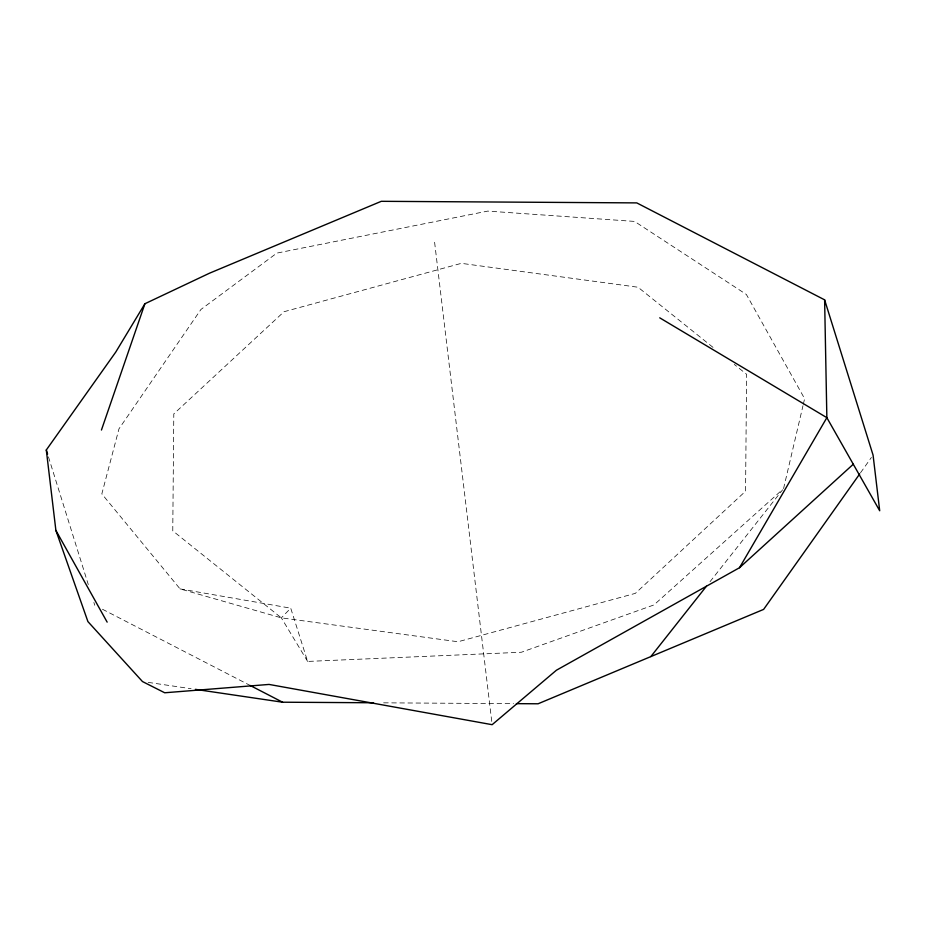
<?xml version="1.0" encoding="UTF-8"?>
<svg xmlns="http://www.w3.org/2000/svg" width="926" height="926" viewBox="0 0 926 926"><rect width="100%" height="100%" fill="white"/><g stroke="black" fill="none" stroke-linecap="round" stroke-linejoin="round"><path stroke-width="0.69" stroke-dasharray="4.63 3.47" d="M783.558 488.615L802.981 405.727M803.305 404.315L804.625 398.701L746.379 294.48L634.576 221.418L487.77 211.093L276.839 253.111L200.954 309.446L118.968 428.854L101.837 493.894L180.061 588.901L281.342 617.862L458.023 641.753L635.34 593.369L745.569 491.208L746.587 374.266L734.272 364.404M860.532 472.769L871.389 457.467M710.022 581.69L782.655 489.761M307.629 661.43L281.342 617.862L290.729 608.174L307.629 661.43L521.361 652.251L653.953 604.933L782.482 489.588M383.63 702.834L513.536 703.633M148.195 682.381L191.08 688.712M180.061 588.901L290.729 608.174M102.45 609.239L250.124 685.448M713.008 347.354L638.026 287.234L461.345 263.343L284.016 311.726L173.799 413.899L172.768 530.83L281.342 617.862M48.441 456.854L88.294 584.572M93.885 602.502L94.753 605.268M434.607 242.265L491.787 721.817"/><path stroke-width="1.39" d="M101.443 430.034L144.907 303.74L209.438 273.228L381.292 201.312L636.775 202.898L824.615 299.839L873.068 455.106L879.7 510.77L826.86 417.672L824.615 299.839M144.907 303.74L115.75 352.088L46.3 449.99L55.884 530.401L87.912 621.589L142.477 681.548L164.712 692.775L269.049 684.43L492.134 724.688L556.433 670.216L739.504 567.719L826.86 417.672L659.729 317.826M859.698 473.95L763.614 609.401L538.075 703.783L516.419 703.656M650.839 656.592L706.434 586.227M739.504 567.719L853.286 464.227M195.374 689.349L282.592 702.209L373.525 702.765M250.124 685.448L282.592 702.209M55.884 530.401L107.15 622.133M46.3 449.99L47.585 454.11"/></g></svg>
